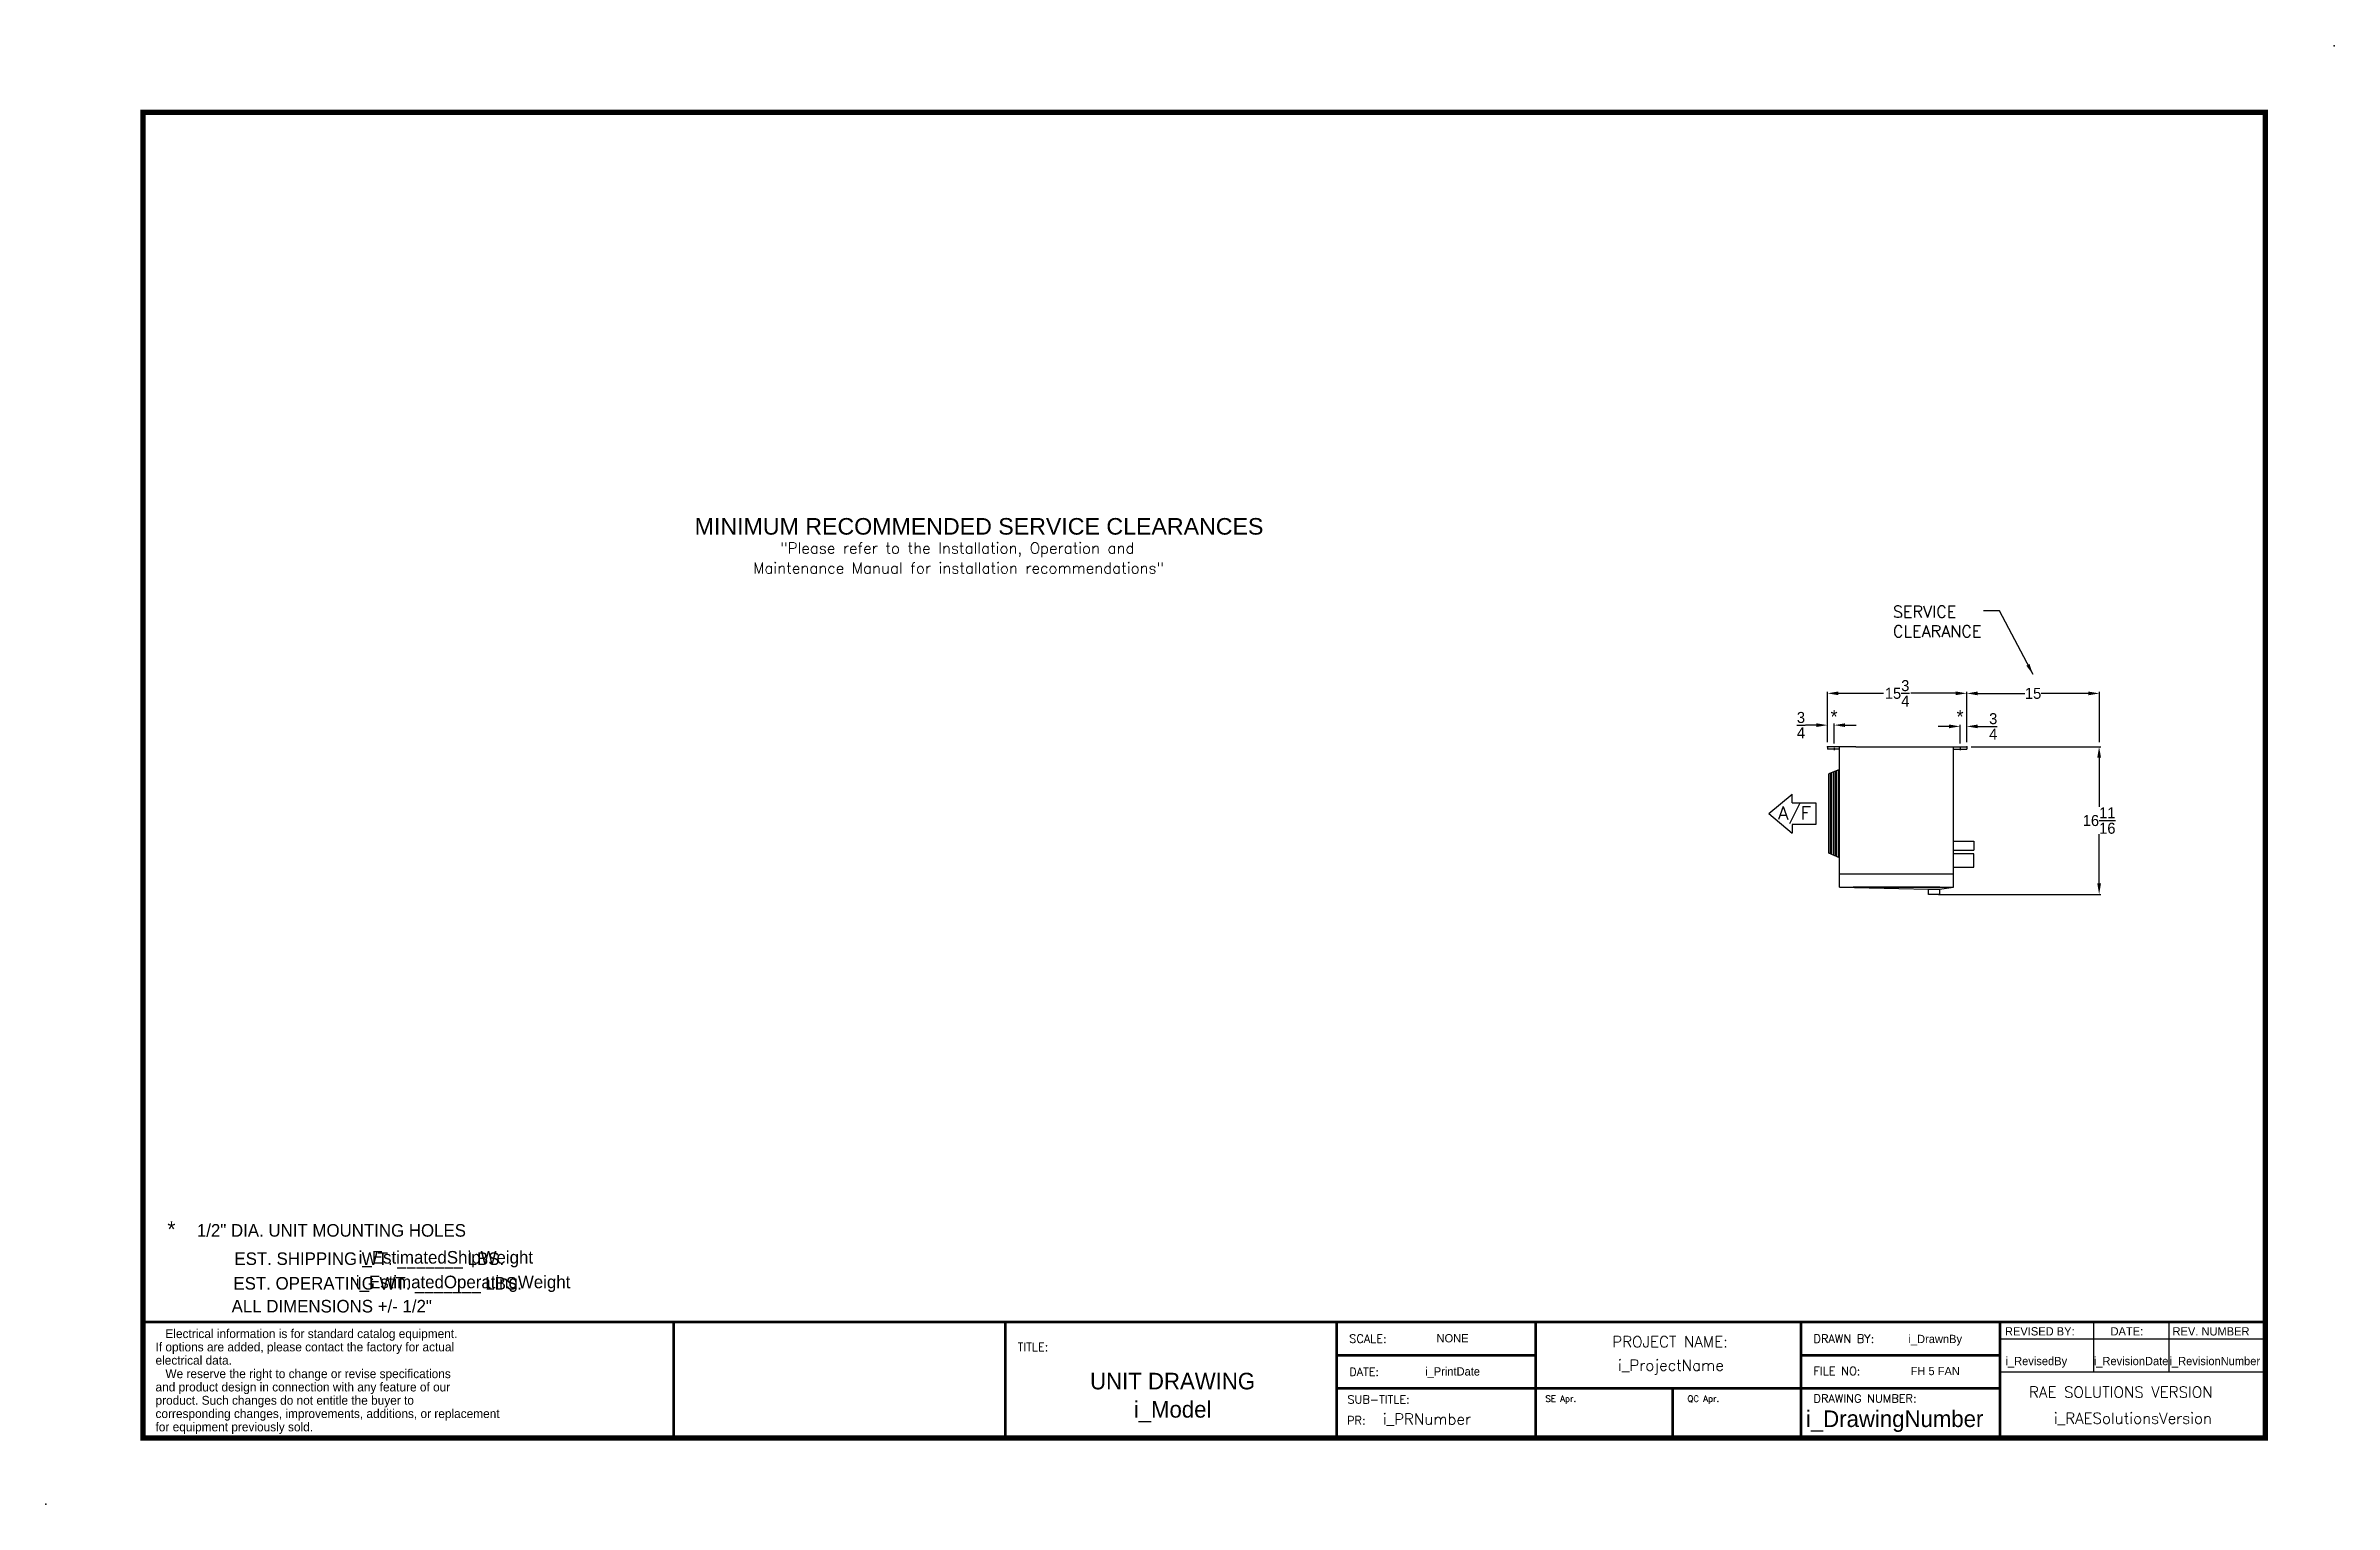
# Model space of a CAD drawing. Extents: x -11 to 248, y -7 to 158.
import ezdxf
from ezdxf.enums import TextEntityAlignment as Align

# ---------------------------------------------------------------- set-up
doc = ezdxf.new("R2010")
doc.units = 0
doc.header["$MEASUREMENT"] = 0
doc.layers.get('0').update_dxf_attribs({"linetype": 'CONTINUOUS'})
doc.layers.get('Defpoints').update_dxf_attribs({"linetype": 'CONTINUOUS'})
doc.styles.add('dimentions', font='arial.ttf')
doc.styles.add('SIMPLEX', font='SIMPLEX')
doc.dimstyles.get("Standard").update_dxf_attribs({"dimtxt": 1.245, "dimasz": 1.245, "dimexe": 0.18, "dimexo": 0.5, "dimgap": 0.09, "dimtad": 0, "dimtih": 1, "dimtoh": 1, "dimdec": 4, "dimzin": 0, "dimdsep": 46, "dimlunit": 5, "dimtxsty": 'STANDARD', "dimcen": 0.09, "dimadec": 0, "dimazin": 0, "dimtfac": 1, "dimtdec": 4, "dimtofl": 0, "dimtmove": 0, "dimatfit": 3, "dimfxl": 1, "dimtolj": 1, "dimtzin": 0, "dimarcsym": 0})

# ---------------------------------------------------------------- blocks, each defined once
blk = doc.blocks.new('*D27')
at = {"color": 0, "lineweight": -2}
for p, q in [((190.49, 78.72), (190.49, 84.44)), ((191.73, 84.26), (196.82, 84.26)), ((204.99, 84.26), (199.9, 84.26)), ((206.24, 78.72), (206.24, 84.44))]:
    blk.add_line(p, q, dxfattribs=at)
at = {"color": 0}
for points in [[(191.73, 84.47), (191.73, 84.05), (190.49, 84.26)], [(204.99, 84.47), (204.99, 84.05), (206.24, 84.26)]]:
    blk.add_solid(points, dxfattribs=at)
at = {"layer": 'Defpoints', "color": 0}
for p in [(206.24, 84.26), (190.49, 78.22), (206.24, 78.22)]:
    blk.add_point(p, dxfattribs=at)
at = {"color": 0, "insert": (198.36, 84.26), "char_height": 1.245, "attachment_point": 5}
blk.add_mtext('\\A1;15{\\H1x;\\S3/4;}', dxfattribs=at)
blk = doc.blocks.new('*D25')
at = {"color": 0, "lineweight": -2}
for p, q in [((206.24, 78.72), (206.24, 84.43)), ((207.48, 84.25), (212.82, 84.25)), ((219.99, 84.25), (214.66, 84.25)), ((221.24, 78.72), (221.24, 84.43))]:
    blk.add_line(p, q, dxfattribs=at)
at = {"color": 0}
for points in [[(207.48, 84.46), (207.48, 84.04), (206.24, 84.25)], [(219.99, 84.46), (219.99, 84.04), (221.24, 84.25)]]:
    blk.add_solid(points, dxfattribs=at)
at = {"layer": 'Defpoints', "color": 0}
for p in [(221.24, 84.25), (206.24, 78.22), (221.24, 78.22)]:
    blk.add_point(p, dxfattribs=at)
at = {"color": 0, "insert": (213.74, 84.25), "char_height": 1.245, "attachment_point": 5}
blk.add_mtext('\\A1;15', dxfattribs=at)
blk = doc.blocks.new('*D26')
at = {"color": 0, "lineweight": -2}
for p, q in [((206.74, 78.22), (221.39, 78.22)), ((221.21, 76.98), (221.21, 71.41)), ((221.21, 62.75), (221.21, 68.32)), ((203.03, 61.51), (221.39, 61.51))]:
    blk.add_line(p, q, dxfattribs=at)
at = {"color": 0}
for points in [[(221, 76.98), (221.42, 76.98), (221.21, 78.22)], [(221, 62.75), (221.42, 62.75), (221.21, 61.51)]]:
    blk.add_solid(points, dxfattribs=at)
at = {"layer": 'Defpoints', "color": 0}
for p in [(206.24, 78.22), (221.21, 78.22), (202.53, 61.51)]:
    blk.add_point(p, dxfattribs=at)
at = {"color": 0, "insert": (221.21, 69.87), "char_height": 1.245, "attachment_point": 5}
blk.add_mtext('\\A1;16{\\H1x;\\S11/16;}', dxfattribs=at)
blk = doc.blocks.new('*D28')
at = {"color": 0, "lineweight": -2}
for p, q in [((189.24, 80.66), (188, 80.66)), ((190.49, 78.72), (190.49, 80.84)), ((191.24, 78.59), (191.24, 80.84)), ((192.48, 80.66), (193.73, 80.66))]:
    blk.add_line(p, q, dxfattribs=at)
at = {"color": 0}
for points in [[(189.24, 80.87), (189.24, 80.45), (190.49, 80.66)], [(192.48, 80.87), (192.48, 80.45), (191.24, 80.66)]]:
    blk.add_solid(points, dxfattribs=at)
at = {"layer": 'Defpoints', "color": 0}
for p in [(190.49, 80.66), (190.49, 78.22), (191.24, 78.09)]:
    blk.add_point(p, dxfattribs=at)
at = {"color": 0, "insert": (187.49, 80.66), "char_height": 1.245, "attachment_point": 5}
blk.add_mtext('\\A1;{\\H1x;\\S3/4;}', dxfattribs=at)
blk = doc.blocks.new('*D29')
at = {"color": 0, "lineweight": -2}
for p, q in [((204.24, 80.52), (202.99, 80.52)), ((205.48, 78.59), (205.48, 80.7)), ((206.24, 78.72), (206.24, 80.7)), ((207.48, 80.52), (208.73, 80.52))]:
    blk.add_line(p, q, dxfattribs=at)
at = {"color": 0}
for points in [[(204.24, 80.73), (204.24, 80.31), (205.48, 80.52)], [(207.48, 80.73), (207.48, 80.31), (206.24, 80.52)]]:
    blk.add_solid(points, dxfattribs=at)
at = {"layer": 'Defpoints', "color": 0}
for p in [(206.24, 80.52), (205.48, 78.09), (206.24, 78.22)]:
    blk.add_point(p, dxfattribs=at)
at = {"color": 0, "insert": (209.23, 80.52), "char_height": 1.245, "attachment_point": 5}
blk.add_mtext('\\A1;{\\H1x;\\S3/4;}', dxfattribs=at)

msp = doc.modelspace()

# ---------------------------------------------------------------- linework, layer by layer
at = {"color": 7}
for p, q in [((190.48679, 78.22347), (190.48679, 77.95762)), ((193.67705, 78.22347), (190.48679, 78.22347)), ((191.85782, 77.95762), (190.48679, 77.95762)), ((191.23642, 78.09055), (191.23642, 77.82469)), ((191.85782, 62.34847), (191.85782, 78.22347)), ((193.67705, 78.22347), (206.23679, 78.22347)), ((203.04652, 78.22347), (206.23679, 78.22347)), ((204.73282, 63.53127), (204.73282, 78.22347)), ((204.73282, 77.95762), (206.23679, 77.95762)), ((205.4848, 78.09055), (205.4848, 77.82469)), ((206.23679, 78.22347), (206.23679, 77.95762)), ((191.85782, 75.65572), (190.64766, 75.13708)), ((190.64766, 66.16335), (190.64766, 75.13708)), ((190.82068, 66.0892), (190.82068, 75.21123)), ((190.99369, 66.01505), (190.99369, 75.28538)), ((191.16671, 75.35953), (191.16671, 65.9409)), ((191.33973, 75.43368), (191.33973, 65.86675)), ((191.51274, 65.7926), (191.51274, 75.50783)), ((191.68576, 75.58198), (191.68576, 65.71845)), ((183.84203, 70.65022), (186.50196, 72.86674)), ((186.50196, 71.8693), (186.50196, 72.86674)), ((183.84203, 70.65022), (186.50196, 68.43369)), ((186.50196, 71.8693), (189.16189, 71.8693)), ((189.16189, 71.8693), (189.16189, 69.43113)), ((186.50196, 69.43113), (186.50196, 68.43369)), ((189.16189, 69.43113), (186.50196, 69.43113)), ((204.73282, 67.51847), (207.04652, 67.51847)), ((207.04652, 67.51847), (207.04652, 66.51847)), ((191.85782, 65.64471), (190.64766, 66.16335)), ((191.85782, 65.29307), (191.85782, 65.29307)), ((204.73282, 62.34847), (204.73282, 67.01847)), ((204.73282, 66.51847), (207.04652, 66.51847)), ((207.04652, 66.10724), (204.73282, 66.10724)), ((207.04652, 64.60724), (207.04652, 66.10724)), ((191.85782, 63.84075), (204.73282, 63.84075)), ((191.85782, 62.34847), (204.73282, 62.34847)), ((191.85782, 62.34847), (201.90826, 62.09847)), ((203.15286, 62.34847), (193.43778, 62.34847)), ((203.15286, 62.09847), (204.73282, 62.34847)), ((204.73282, 64.60724), (207.04652, 64.60724)), ((204.73282, 62.34847), (204.73282, 62.65627)), ((60, 0), (60, 13.125)), ((97.5, 0), (97.5, 13.125)), ((135, 13.125), (210, 13.125)), ((135, 0), (135, 13.125)), ((157.5, 13.125), (157.5, 0)), ((187.5, 13.125), (187.5, 5.625)), ((210, 13.125), (210, 0)), ((210, 13.125), (240, 13.125)), ((210, 13.125), (210, 11.25)), ((220.58525, 13.125), (220.58525, 7.5)), ((229.11004, 13.125), (229.11004, 7.5)), ((210, 11.25), (240, 11.25)), ((157.5, 9.375), (135, 9.375)), ((187.5, 9.375), (210, 9.375)), ((187.5, 5.625), (187.5, 9.375)), ((210, 5.625), (135, 5.625)), ((172.96875, 5.625), (172.96875, 0)), ((187.5, 5.625), (187.5, 0)), ((210, 7.5), (240, 7.5))]:
    msp.add_line(p, q, dxfattribs=at)
for points, const_width in [([(0, 0), (240, 0), (240, 150), (0, 150), (0, 0)], 0.6), ([(60.3547, 13.125), (0, 13.125)], 0.3), ([(240, 13.125), (60, 13.125), (60, 0)], 0.3), ([(97.5, 13.125), (97.5, 0)], 0.3), ([(135, 13.125), (135, 0)], 0.3), ([(157.5, 13.125), (157.5, 0)], 0.3), ([(187.5, 13.125), (187.5, 0)], 0.3), ([(210, 0), (210, 13.125), (240, 13.125)], 0.3), ([(157.5, 9.375), (135, 9.375)], 0.3), ([(210, 9.375), (187.5, 9.375), (187.5, 0)], 0.3), ([(210, 5.625), (135, 5.625)], 0.3), ([(172.96875, 5.625), (172.96875, 0)], 0.3)]:
    msp.add_lwpolyline(points, dxfattribs=dict(at, const_width=const_width))
msp.add_lwpolyline([(201.90826, 62.09847), (203.15286, 62.09847), (203.15286, 61.50761), (201.90826, 61.50761)], close=True, dxfattribs=at)
for p in [(247.79763, 157.52015), (190.48679, 78.22347), (206.23679, 78.22347), (206.23679, 78.22347), (206.23679, 78.22347), (193.43778, 62.34847), (193.43778, 62.34847), (203.15286, 62.34847), (203.15286, 62.34847), (203.15286, 62.34847), (203.15286, 62.34847), (210, 0), (-11.00583, -7.47985)]:
    msp.add_point(p, dxfattribs=at)

# ---------------------------------------------------------------- texts
at = {"color": 7, "lineweight": 30}
for s, height, style, p in [('MINIMUM RECOMMENDED SERVICE CLEARANCES', 1.875, 'dimentions', (62.37886, 102.21305)), ('MINIMUM RECOMMENDED SERVICE CLEARANCES', 1.875, 'dimentions', (62.37886, 102.21305)), ('SE Apr.', 0.703125, 'SIMPLEX', (158.60148, 4.10957)), ('QC Apr.', 0.703125, 'SIMPLEX', (174.66035, 4.10957))]:
    msp.add_text(s, height=height, dxfattribs=dict(at, style=style)).set_placement(p)
at = {"color": 7, "style": 'SIMPLEX'}
for s, p in [('"Please refer to the Installation, Operation and', (92.08055, 100.06847)), ('"Please refer to the Installation, Operation and', (92.08055, 100.06847)), ('Maintenance Manual for installation recommendations"', (92.22905, 97.81181)), ('Maintenance Manual for installation recommendations"', (92.22905, 97.81181)), ('PROJECT NAME:', (172.68831, 10.28133)), ('i_ProjectName', (172.78297, 7.61652)), ('i_RAESolutionsVersion', (225.03095, 1.62237))]:
    msp.add_text(s, height=1.245, dxfattribs=at).set_placement(p, align=Align.CENTER)
at = {"color": 7}
for s, height, p in [('*', 1.5199, (191.2365, 80.86392)), ('*', 1.5199, (205.48488, 80.86392)), ('*', 1.75373, (3.21035, 22.76513)), ('EST. SHIPPING WT. _______ LBS.', 1.425, (25.581, 19.58758)), ('i_EstimatedShipWeight', 1.4266354, (34.24222, 19.74325)), ('EST. OPERATING WT. _______ LBS.', 1.425, (26.52721, 16.80019)), ('i_EstimatedOperatingWeight', 1.425, (36.19206, 16.95585)), ('ALL DIMENSIONS +/- 1/2"', 1.425, (21.33844, 14.21406)), ('NONE', 0.9375, (148.09021, 10.83078)), ('i_DrawnBy', 0.9375, (202.67602, 10.75036)), ('i_PrintDate', 0.9375, (148.09021, 7.08078)), ('FH 5 FAN', 0.9375, (202.67602, 7.12317)), ('i_RevisedBy', 0.9375, (214.10829, 8.25205)), ('i_RevisionDate', 0.9375, (224.82605, 8.25205)), ('i_RevisionNumber', 0.9375, (234.29341, 8.25205)), ('UNIT DRAWING', 1.875, (116.42719, 5.51496)), ('i_Model', 1.875, (116.42719, 2.3193)), ('i_DrawingNumber', 1.875, (198.08473, 1.25453))]:
    msp.add_text(s, height=height, dxfattribs=at).set_placement(p, align=Align.CENTER)
at = {"color": 7, "style": 'SIMPLEX'}
for s, height, p in [('A/F', 1.494, (184.90052, 69.97894)), ('TITLE:', 0.9375, (98.90625, 9.84375)), ('SCALE:', 0.9375, (136.40625, 10.78125)), ('DRAWN BY:', 0.9375, (188.90625, 10.78125)), ('DATE:', 0.9375, (136.40625, 7.03125)), ('FILE NO:', 0.9375, (188.90625, 7.12189)), ('RAE SOLUTIONS VERSION', 1.245, (213.28678, 4.58061)), ('SUB-TITLE:', 0.9375, (136.2031, 3.89989)), ('i_PRNumber', 1.245, (140.2058, 1.52906)), ('DRAWING NUMBER:', 0.9375, (188.90625, 4.01372))]:
    msp.add_text(s, height=height, dxfattribs=at).set_placement(p)
at = {"color": 7}
for s, height, p in [('1/2" DIA. UNIT MOUNTING HOLES', 1.425, (6.08589, 22.78981)), ('REVISED BY:', 0.9375, (210.56274, 11.61364)), ('DATE:', 0.9375, (222.50115, 11.61364)), ('REV. NUMBER', 0.9375, (229.5119, 11.61364))]:
    msp.add_text(s, height=height, dxfattribs=at).set_placement(p)
at = {"color": 7, "lineweight": 25}
for s, p in [('If options are added, please contact the factory for actual', (1.40604, 9.81431)), ('   Electrical information is for standard catalog equipment.', (1.40604, 11.31862)), ('electrical data.', (1.40604, 8.31)), ('   We reserve the right to change or revise specifications', (1.40604, 6.78672)), ('and product design in connection with any feature of our', (1.40604, 5.28241)), ('corresponding changes, improvements, additions, or replacement ', (1.40604, 2.27379)), ('product. Such changes do not entitle the buyer to', (1.40604, 3.7781)), ('for equipment previously sold.', (1.40604, 0.76949))]:
    msp.add_text(s, height=1.002873, dxfattribs=at).set_placement(p)
at = {"color": 7, "style": 'SIMPLEX'}
msp.add_text('PR:', height=0.9375, dxfattribs=at).set_placement((138.24282, 1.52906), align=Align.RIGHT)
at = {"color": 7, "insert": (197.88774, 94.15874), "char_height": 1.328, "width": 5.8202813, "attachment_point": 1, "style": 'SIMPLEX'}
msp.add_mtext('SERVICE\\PCLEARANCE', dxfattribs=at)

# ---------------------------------------------------------------- dimensions: what is measured, and where the dimension line sits
at = {"color": 7}
for base, p1, p2, picture, middle in [((206.23679, 84.2606), (190.48679, 78.22347), (206.23679, 78.22347), '*D27', (198.36179, 84.2606)), ((221.23679, 84.25108), (206.23679, 78.22347), (221.23679, 78.22347), '*D25', (213.73679, 84.25108)), ((190.48679, 80.66139), (191.23642, 78.09055), (190.48679, 78.22347), '*D28', (187.49179, 80.66139)), ((206.23679, 80.52206), (205.4848, 78.09055), (206.23679, 78.22347), '*D29', (209.23179, 80.52206))]:
    dim = msp.add_linear_dim(base=base, p1=p1, p2=p2, dimstyle='Standard', dxfattribs=at)
    dim.commit()
    dim.dimension.update_dxf_attribs({"geometry": picture, "text_midpoint": middle})
dim = msp.add_linear_dim(base=(221.21154, 78.22347), p1=(202.53056, 61.50761), p2=(206.23679, 78.22347), angle=90, dimstyle='Standard', dxfattribs=at)
dim.commit()
dim.dimension.update_dxf_attribs({"geometry": '*D26', "text_midpoint": (221.21154, 69.86554)})

# ---------------------------------------------------------------- leaders
msp.add_leader([(213.73504, 86.38739), (209.93169, 93.58308), (208.14526, 93.58308)], dimstyle='Standard', override={"dimgap": 0.09, "dimtad": 0}, dxfattribs=at)

doc.saveas('drawing.dxf')
